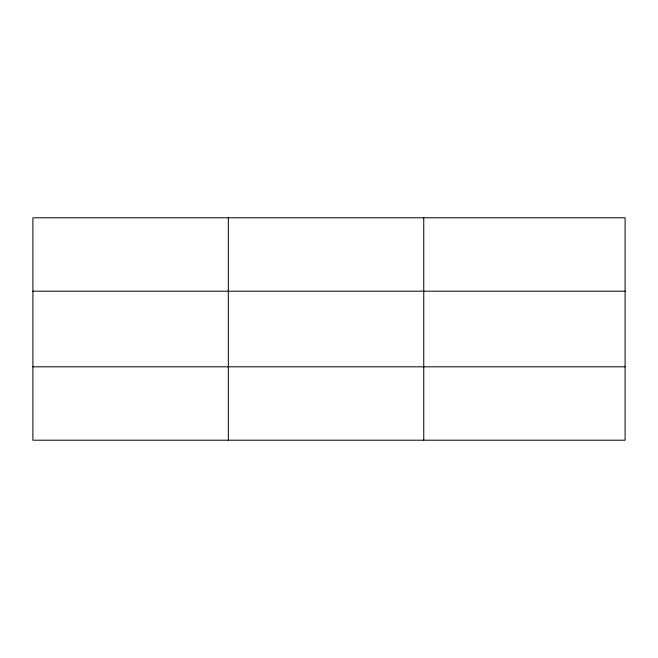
<?xml version="1.0" encoding="UTF-8"?>
<svg xmlns="http://www.w3.org/2000/svg" width="658" height="658" viewBox="0 0 658 658"><rect width="100%" height="100%" fill="white"/><g stroke="black" fill="none" stroke-linecap="round" stroke-linejoin="round"><path stroke-width="0.99" d="M228.326 217.79L228.326 440.21M423.752 217.79L423.752 440.21M625.1 291.19L625.1 217.79L32.9 217.79L32.9 440.21L625.1 440.21L625.1 291.19L32.9 291.19M32.9 366.81L625.1 366.81"/></g></svg>
